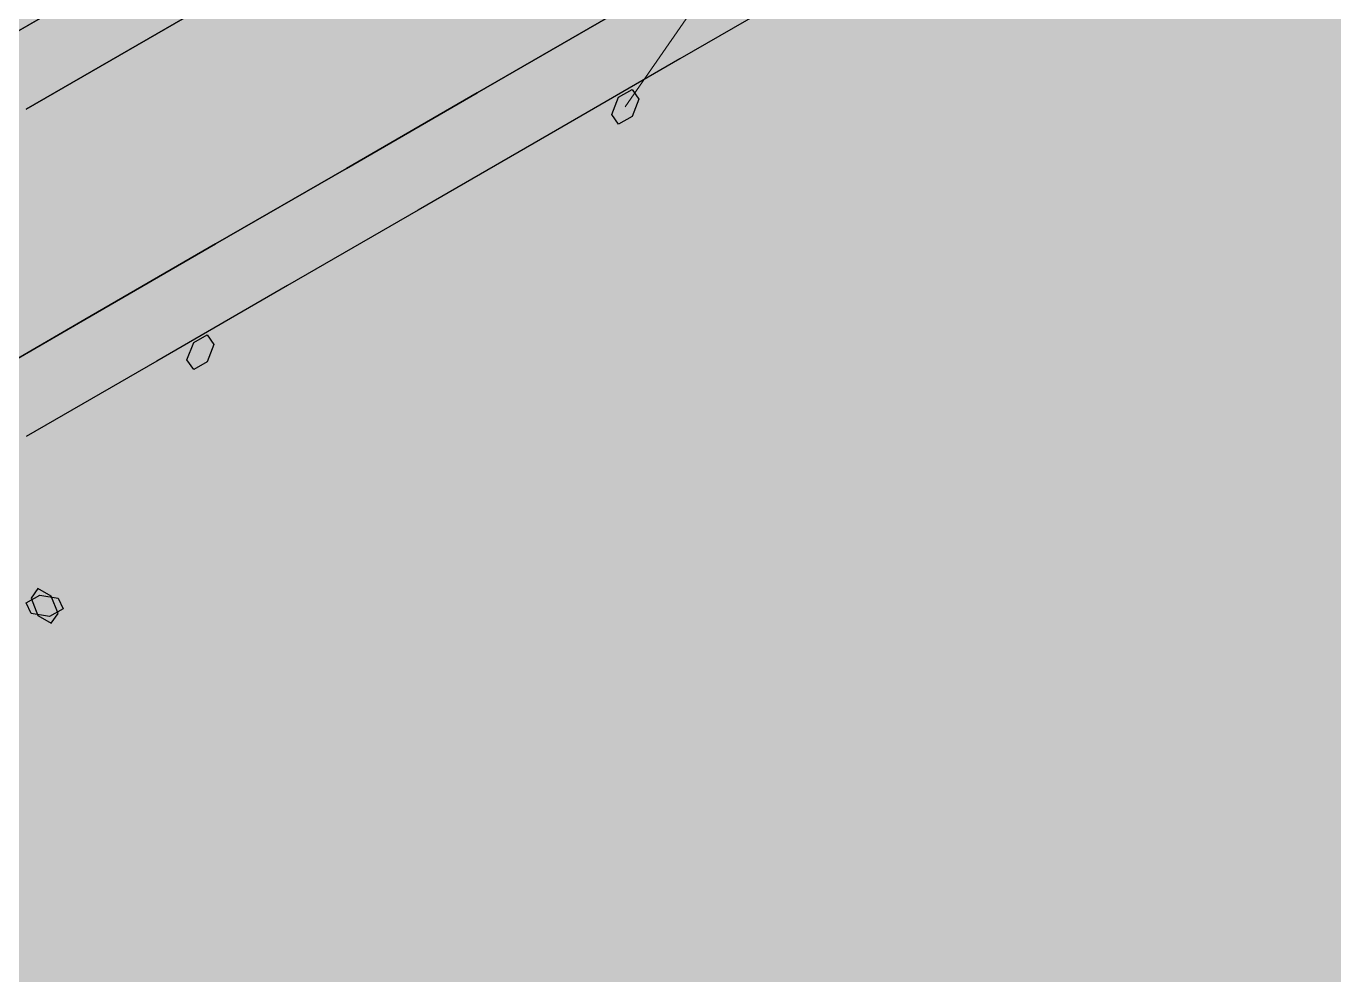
# Model space of a CAD drawing. Header units: metres. Extents: x 0 to 28.4, y 0 to 5.9.
# Drawn here: x 11.0151 to 11.4149, y 1.892 to 2.1819 of the extents above; entities that cross this region are included whole.
import ezdxf

# ---------------------------------------------------------------- set-up
doc = ezdxf.new("R2010")
doc.units = ezdxf.units.M
doc.header["$LTSCALE"] = 0.25
doc.layers.add('ISO-ARISTAS', color=8, linetype='CONTINUOUS')
doc.layers.add('ISO-CONCRETO-SUP', color=254, linetype='CONTINUOUS', true_color=0xe8e8e8)
doc.layers.add('LLAMADAS', color=30, linetype='CONTINUOUS', lineweight=18)

msp = doc.modelspace()

# ---------------------------------------------------------------- linework, layer by layer
at = {"layer": 'ISO-ARISTAS', "color": 250}
for p, q in [((11.05508, 2.17961), (11.09505, 2.20268)), ((11.09505, 2.20268), (11.05508, 2.17961)), ((11.25494, 2.19499), (11.21497, 2.17192)), ((11.25494, 2.19499), (11.21497, 2.17192)), ((11.03309, 2.19231), (10.99312, 2.16923)), ((10.99312, 2.16923), (11.03309, 2.19231)), ((10.99312, 2.16923), (11.03309, 2.19231)), ((10.99312, 2.16923), (11.03309, 2.19231)), ((11.19297, 2.18462), (11.153, 2.16154)), ((11.19297, 2.18462), (11.153, 2.16154)), ((11.153, 2.16154), (11.19297, 2.18462)), ((11.19297, 2.18462), (11.153, 2.16154)), ((11.01511, 2.15653), (11.05508, 2.17961)), ((11.05508, 2.17961), (11.01511, 2.15653)), ((11.21497, 2.17192), (11.17499, 2.14884)), ((11.21497, 2.17192), (11.17499, 2.14884)), ((11.153, 2.16154), (11.11303, 2.13846)), ((11.153, 2.16154), (11.11303, 2.13846)), ((11.11303, 2.13846), (11.153, 2.16154)), ((11.153, 2.16154), (11.11303, 2.13846)), ((11.1942, 2.15493), (11.19625, 2.16023)), ((11.19625, 2.16023), (11.20037, 2.1626)), ((11.20037, 2.1626), (11.20242, 2.15968)), ((11.20242, 2.15968), (11.20037, 2.15437)), ((11.19625, 2.152), (11.1942, 2.15493)), ((11.20037, 2.15437), (11.19625, 2.152)), ((11.17499, 2.14884), (11.13502, 2.12576)), ((11.17499, 2.14884), (11.13502, 2.12576)), ((11.11303, 2.13846), (11.07306, 2.11538)), ((11.11303, 2.13846), (11.07306, 2.11538)), ((11.07306, 2.11538), (11.11303, 2.13846)), ((11.11303, 2.13846), (11.07306, 2.11538)), ((11.13502, 2.12576), (11.09505, 2.10268)), ((11.13502, 2.12576), (11.09505, 2.10268)), ((11.07306, 2.11538), (11.03309, 2.09231)), ((11.07306, 2.11538), (11.03309, 2.09231)), ((11.03309, 2.09231), (11.07306, 2.11538)), ((11.07306, 2.11538), (11.03309, 2.09231)), ((11.09505, 2.10268), (11.05508, 2.07961)), ((11.09505, 2.10268), (11.05508, 2.07961)), ((11.03309, 2.09231), (10.99312, 2.06923)), ((11.03309, 2.09231), (10.99312, 2.06923)), ((10.99312, 2.06923), (11.03309, 2.09231)), ((11.03309, 2.09231), (10.99312, 2.06923)), ((11.06635, 2.08523), (11.07046, 2.0876)), ((11.07046, 2.0876), (11.07252, 2.08468)), ((11.06429, 2.07993), (11.06635, 2.08523)), ((11.07252, 2.08468), (11.07046, 2.07937)), ((11.05508, 2.07961), (11.01511, 2.05653)), ((11.05508, 2.07961), (11.01511, 2.05653)), ((11.06635, 2.077), (11.06429, 2.07993)), ((11.07046, 2.07937), (11.06635, 2.077)), ((11.01516, 2.00567), (11.01927, 2.00804)), ((11.01872, 2.0101), (11.01666, 2.00718)), ((11.01666, 2.00718), (11.01872, 2.00187)), ((11.02283, 2.00773), (11.01872, 2.0101)), ((11.01927, 2.00804), (11.02489, 2.00718)), ((11.02489, 2.00243), (11.02283, 2.00773)), ((11.02489, 2.00718), (11.0264, 2.00393)), ((11.01666, 2.00243), (11.01516, 2.00567)), ((11.0264, 2.00393), (11.02228, 2.00156)), ((11.02228, 2.00156), (11.01666, 2.00243)), ((11.01872, 2.00187), (11.02283, 1.9995)), ((11.02283, 1.9995), (11.02489, 2.00243))]:
    msp.add_line(p, q, dxfattribs=at)
at = {"layer": 'ISO-CONCRETO-SUP', "true_color": 0x912020}
for points in [[(11.01516, 2.174), (11.01927, 2.17638), (11.01516, 2.34234), (11.01927, 2.34471)], [(11.0264, 2.17226), (11.02228, 2.16989), (11.0264, 2.3406), (11.02228, 2.33822)], [(11.23166, 2.049), (11.23578, 2.05138), (11.23166, 2.21734), (11.23578, 2.21971)], [(11.2429, 2.04726), (11.23879, 2.04489), (11.2429, 2.2156), (11.23879, 2.21322)], [(11.01516, 2.00567), (11.01927, 2.00804), (11.01516, 2.174), (11.01927, 2.17638)], [(11.0264, 2.00393), (11.02228, 2.00156), (11.0264, 2.17226), (11.02228, 2.16989)], [(11.23166, 1.88067), (11.23578, 1.88304), (11.23166, 2.049), (11.23578, 2.05138)], [(11.2429, 1.87893), (11.23879, 1.87656), (11.2429, 2.04726), (11.23879, 2.04489)]]:
    msp.add_solid(points, dxfattribs=at)
at = {"layer": 'ISO-CONCRETO-SUP', "true_color": 0xaa2626}
for points in [[(11.01927, 2.17638), (11.02489, 2.17551), (11.01927, 2.34471), (11.02489, 2.34384)], [(11.02228, 2.16989), (11.01666, 2.17076), (11.02228, 2.33822), (11.01666, 2.33909)], [(11.23578, 2.05138), (11.2414, 2.05051), (11.23578, 2.21971), (11.2414, 2.21884)], [(11.23879, 2.04489), (11.23317, 2.04576), (11.23879, 2.21322), (11.23317, 2.21409)], [(11.01927, 2.00804), (11.02489, 2.00718), (11.01927, 2.17638), (11.02489, 2.17551)], [(11.02228, 2.00156), (11.01666, 2.00243), (11.02228, 2.16989), (11.01666, 2.17076)], [(11.23578, 1.88304), (11.2414, 1.88218), (11.23578, 2.05138), (11.2414, 2.05051)], [(11.23879, 1.87656), (11.23317, 1.87743), (11.23879, 2.04489), (11.23317, 2.04576)]]:
    msp.add_solid(points, dxfattribs=at)
at = {"layer": 'ISO-CONCRETO-SUP', "true_color": 0x8d1f1f}
for points in [[(11.02489, 2.17551), (11.0264, 2.17226), (11.02489, 2.34384), (11.0264, 2.3406)], [(11.01666, 2.17076), (11.01516, 2.174), (11.01666, 2.33909), (11.01516, 2.34234)], [(11.2414, 2.05051), (11.2429, 2.04726), (11.2414, 2.21884), (11.2429, 2.2156)], [(11.23317, 2.04576), (11.23166, 2.049), (11.23317, 2.21409), (11.23166, 2.21734)], [(11.02489, 2.00718), (11.0264, 2.00393), (11.02489, 2.17551), (11.0264, 2.17226)], [(11.01666, 2.00243), (11.01516, 2.00567), (11.01666, 2.17076), (11.01516, 2.174)], [(11.23317, 1.87743), (11.23166, 1.88067), (11.23317, 2.04576), (11.23166, 2.049)], [(11.2414, 1.88218), (11.2429, 1.87893), (11.2414, 2.05051), (11.2429, 2.04726)]]:
    msp.add_solid(points, dxfattribs=at)
at = {"layer": 'ISO-CONCRETO-SUP', "true_color": 0x731a1a}
for points in [[(11.45834, 2.26218), (11.46039, 2.2651), (11.31111, 2.17718), (11.31317, 2.1801)], [(11.46656, 2.25743), (11.46451, 2.2545), (11.31934, 2.17243), (11.31728, 2.1695)], [(11.31111, 2.17718), (11.31317, 2.1801), (11.16389, 2.09218), (11.16594, 2.0951)], [(11.31934, 2.17243), (11.31728, 2.1695), (11.17211, 2.08743), (11.17006, 2.0845)], [(11.16389, 2.09218), (11.16594, 2.0951), (11.01666, 2.00718), (11.01872, 2.0101)], [(11.17211, 2.08743), (11.17006, 2.0845), (11.02489, 2.00243), (11.02283, 1.9995)], [(11.52762, 2.05218), (11.52967, 2.0551), (11.38039, 1.96718), (11.38245, 1.9701)], [(11.53584, 2.04743), (11.53379, 2.0445), (11.38862, 1.96243), (11.38656, 1.9595)], [(11.38039, 1.96718), (11.38245, 1.9701), (11.23317, 1.88218), (11.23523, 1.8851)], [(11.38862, 1.96243), (11.38656, 1.9595), (11.2414, 1.87743), (11.23934, 1.8745)]]:
    msp.add_solid(points, dxfattribs=at)
at = {"layer": 'ISO-CONCRETO-SUP', "true_color": 0xb32828}
for points in [[(11.46039, 2.2651), (11.46451, 2.26273), (11.31317, 2.1801), (11.31728, 2.17773)], [(11.46451, 2.2545), (11.46039, 2.25687), (11.31728, 2.1695), (11.31317, 2.17187)], [(11.31317, 2.1801), (11.31728, 2.17773), (11.16594, 2.0951), (11.17006, 2.09273)], [(11.31728, 2.1695), (11.31317, 2.17187), (11.17006, 2.0845), (11.16594, 2.08687)], [(11.16594, 2.0951), (11.17006, 2.09273), (11.01872, 2.0101), (11.02283, 2.00773)], [(11.17006, 2.0845), (11.16594, 2.08687), (11.02283, 1.9995), (11.01872, 2.00187)], [(11.52967, 2.0551), (11.53379, 2.05273), (11.38245, 1.9701), (11.38656, 1.96773)], [(11.53379, 2.0445), (11.52967, 2.04687), (11.38656, 1.9595), (11.38245, 1.96187)], [(11.38245, 1.9701), (11.38656, 1.96773), (11.23523, 1.8851), (11.23934, 1.88273)], [(11.38656, 1.9595), (11.38245, 1.96187), (11.23934, 1.8745), (11.23523, 1.87687)]]:
    msp.add_solid(points, dxfattribs=at)
at = {"layer": 'ISO-CONCRETO-SUP', "true_color": 0xad2626}
for points in [[(11.46039, 2.25687), (11.45834, 2.26218), (11.31317, 2.17187), (11.31111, 2.17718)], [(11.46451, 2.26273), (11.46656, 2.25743), (11.31728, 2.17773), (11.31934, 2.17243)], [(11.31317, 2.17187), (11.31111, 2.17718), (11.16594, 2.08687), (11.16389, 2.09218)], [(11.31728, 2.17773), (11.31934, 2.17243), (11.17006, 2.09273), (11.17211, 2.08743)], [(11.16594, 2.08687), (11.16389, 2.09218), (11.01872, 2.00187), (11.01666, 2.00718)], [(11.17006, 2.09273), (11.17211, 2.08743), (11.02283, 2.00773), (11.02489, 2.00243)], [(11.52967, 2.04687), (11.52762, 2.05218), (11.38245, 1.96187), (11.38039, 1.96718)], [(11.53379, 2.05273), (11.53584, 2.04743), (11.38656, 1.96773), (11.38862, 1.96243)], [(11.38245, 1.96187), (11.38039, 1.96718), (11.23523, 1.87687), (11.23317, 1.88218)], [(11.38656, 1.96773), (11.38862, 1.96243), (11.23934, 1.88273), (11.2414, 1.87743)]]:
    msp.add_solid(points, dxfattribs=at)
at = {"layer": 'ISO-CONCRETO-SUP', "true_color": 0xb2b2ac}
for points in [[(11.17499, 2.19884), (11.13502, 2.17576), (11.17499, 2.24884), (11.13502, 2.22576)], [(11.25494, 2.19499), (11.21497, 2.17192), (11.25494, 2.24499), (11.21497, 2.22192)], [(11.11303, 2.18846), (11.07306, 2.16538), (11.11303, 2.23846), (11.07306, 2.21538)], [(11.19297, 2.18462), (11.153, 2.16154), (11.19297, 2.23462), (11.153, 2.21154)], [(11.13502, 2.17576), (11.09505, 2.15268), (11.13502, 2.22576), (11.09505, 2.20268)], [(11.21497, 2.17192), (11.17499, 2.14884), (11.21497, 2.22192), (11.17499, 2.19884)], [(11.07306, 2.16538), (11.03309, 2.14231), (11.07306, 2.21538), (11.03309, 2.19231)], [(11.153, 2.16154), (11.11303, 2.13846), (11.153, 2.21154), (11.11303, 2.18846)], [(11.09505, 2.15268), (11.05508, 2.12961), (11.09505, 2.20268), (11.05508, 2.17961)], [(11.17499, 2.14884), (11.13502, 2.12576), (11.17499, 2.19884), (11.13502, 2.17576)], [(11.03309, 2.14231), (10.99312, 2.11923), (11.03309, 2.19231), (10.99312, 2.16923)], [(11.11303, 2.13846), (11.07306, 2.11538), (11.11303, 2.18846), (11.07306, 2.16538)], [(11.05508, 2.12961), (11.01511, 2.10653), (11.05508, 2.17961), (11.01511, 2.15653)], [(11.13502, 2.12576), (11.09505, 2.10268), (11.13502, 2.17576), (11.09505, 2.15268)], [(11.07306, 2.11538), (11.03309, 2.09231), (11.07306, 2.16538), (11.03309, 2.14231)], [(11.09505, 2.10268), (11.05508, 2.07961), (11.09505, 2.15268), (11.05508, 2.12961)], [(11.03309, 2.09231), (10.99312, 2.06923), (11.03309, 2.14231), (10.99312, 2.11923)], [(11.05508, 2.07961), (11.01511, 2.05653), (11.05508, 2.12961), (11.01511, 2.10653)]]:
    msp.add_solid(points, dxfattribs=at)
at = {"layer": 'ISO-CONCRETO-SUP', "true_color": 0x949491}
for points in [[(11.11303, 2.18846), (11.07306, 2.16538), (11.11303, 2.23846), (11.07306, 2.21538)], [(11.19297, 2.18462), (11.153, 2.16154), (11.19297, 2.23462), (11.153, 2.21154)], [(11.07306, 2.16538), (11.03309, 2.14231), (11.07306, 2.21538), (11.03309, 2.19231)], [(11.153, 2.16154), (11.11303, 2.13846), (11.153, 2.21154), (11.11303, 2.18846)], [(11.03309, 2.14231), (10.99312, 2.11923), (11.03309, 2.19231), (10.99312, 2.16923)], [(11.11303, 2.13846), (11.07306, 2.11538), (11.11303, 2.18846), (11.07306, 2.16538)], [(11.07306, 2.11538), (11.03309, 2.09231), (11.07306, 2.16538), (11.03309, 2.14231)], [(11.03309, 2.09231), (10.99312, 2.06923), (11.03309, 2.14231), (10.99312, 2.11923)]]:
    msp.add_solid(points, dxfattribs=at)
at = {"layer": 'ISO-CONCRETO-SUP', "true_color": 0x2541bb}
for points in [[(11.3241, 2.22993), (11.32616, 2.23523), (11.47016, 2.1456), (11.47221, 2.1509)], [(11.33233, 2.23468), (11.33027, 2.22937), (11.47838, 2.15035), (11.47633, 2.14505)], [(11.41153, 2.22945), (11.41358, 2.23475), (11.55758, 2.14513), (11.55964, 2.15043)], [(11.11942, 2.1981), (11.12147, 2.2034), (11.26547, 2.11378), (11.26753, 2.11908)], [(11.12764, 2.20285), (11.12559, 2.19755), (11.2737, 2.11852), (11.27164, 2.11322)], [(11.1942, 2.15493), (11.19625, 2.16023), (11.34025, 2.0706), (11.34231, 2.0759)], [(11.20242, 2.15968), (11.20037, 2.15437), (11.34848, 2.07535), (11.34642, 2.07005)], [(11.26547, 2.11378), (11.26753, 2.11908), (11.41153, 2.02945), (11.41358, 2.03475)], [(11.2737, 2.11852), (11.27164, 2.11322), (11.41975, 2.0342), (11.4177, 2.0289)], [(11.06429, 2.07993), (11.06635, 2.08523), (11.21035, 1.9956), (11.21241, 2.0009)], [(11.07252, 2.08468), (11.07046, 2.07937), (11.21858, 2.00035), (11.21652, 1.99505)], [(11.34025, 2.0706), (11.34231, 2.0759), (11.48631, 1.98628), (11.48836, 1.99158)], [(11.34848, 2.07535), (11.34642, 2.07005), (11.49454, 1.99103), (11.49248, 1.98572)], [(11.41153, 2.02945), (11.41358, 2.03475), (11.55758, 1.94513), (11.55964, 1.95043)], [(11.21035, 1.9956), (11.21241, 2.0009), (11.3564, 1.91128), (11.35846, 1.91658)], [(11.21858, 2.00035), (11.21652, 1.99505), (11.36463, 1.91603), (11.36257, 1.91072)], [(11.3564, 1.91128), (11.35846, 1.91658), (11.50246, 1.82695), (11.50452, 1.83225)], [(11.36463, 1.91603), (11.36257, 1.91072), (11.51069, 1.8317), (11.50863, 1.8264)]]:
    msp.add_solid(points, dxfattribs=at)
at = {"layer": 'ISO-CONCRETO-SUP', "true_color": 0x233eb3}
for points in [[(11.32616, 2.23523), (11.33027, 2.2376), (11.47221, 2.1509), (11.47633, 2.15328)], [(11.41358, 2.23475), (11.4177, 2.23713), (11.55964, 2.15043), (11.56375, 2.1528)], [(11.33027, 2.22937), (11.32616, 2.227), (11.47633, 2.14505), (11.47221, 2.14267)], [(11.4177, 2.2289), (11.41358, 2.22652), (11.56375, 2.14457), (11.55964, 2.1422)], [(11.12147, 2.2034), (11.12559, 2.20578), (11.26753, 2.11908), (11.27164, 2.12145)], [(11.12559, 2.19755), (11.12147, 2.19517), (11.27164, 2.11322), (11.26753, 2.11085)], [(11.19625, 2.16023), (11.20037, 2.1626), (11.34231, 2.0759), (11.34642, 2.07828)], [(11.20037, 2.15437), (11.19625, 2.152), (11.34642, 2.07005), (11.34231, 2.06767)], [(11.26753, 2.11908), (11.27164, 2.12145), (11.41358, 2.03475), (11.4177, 2.03713)], [(11.27164, 2.11322), (11.26753, 2.11085), (11.4177, 2.0289), (11.41358, 2.02652)], [(11.06635, 2.08523), (11.07046, 2.0876), (11.21241, 2.0009), (11.21652, 2.00328)], [(11.07046, 2.07937), (11.06635, 2.077), (11.21652, 1.99505), (11.21241, 1.99267)], [(11.34231, 2.0759), (11.34642, 2.07828), (11.48836, 1.99158), (11.49248, 1.99395)], [(11.34642, 2.07005), (11.34231, 2.06767), (11.49248, 1.98572), (11.48836, 1.98335)], [(11.41358, 2.03475), (11.4177, 2.03713), (11.55964, 1.95043), (11.56375, 1.9528)], [(11.4177, 2.0289), (11.41358, 2.02652), (11.56375, 1.94457), (11.55964, 1.9422)], [(11.21241, 2.0009), (11.21652, 2.00328), (11.35846, 1.91658), (11.36257, 1.91895)], [(11.21652, 1.99505), (11.21241, 1.99267), (11.36257, 1.91072), (11.35846, 1.90835)], [(11.35846, 1.91658), (11.36257, 1.91895), (11.50452, 1.83225), (11.50863, 1.83463)], [(11.36257, 1.91072), (11.35846, 1.90835), (11.50863, 1.8264), (11.50452, 1.82402)]]:
    msp.add_solid(points, dxfattribs=at)
at = {"layer": 'ISO-CONCRETO-SUP', "true_color": 0x182b7c}
for points in [[(11.33027, 2.2376), (11.33233, 2.23468), (11.47633, 2.15328), (11.47838, 2.15035)], [(11.32616, 2.227), (11.3241, 2.22993), (11.47221, 2.14267), (11.47016, 2.1456)], [(11.41358, 2.22652), (11.41153, 2.22945), (11.55964, 2.1422), (11.55758, 2.14513)], [(11.12559, 2.20578), (11.12764, 2.20285), (11.27164, 2.12145), (11.2737, 2.11852)], [(11.12147, 2.19517), (11.11942, 2.1981), (11.26753, 2.11085), (11.26547, 2.11378)], [(11.20037, 2.1626), (11.20242, 2.15968), (11.34642, 2.07828), (11.34848, 2.07535)], [(11.19625, 2.152), (11.1942, 2.15493), (11.34231, 2.06767), (11.34025, 2.0706)], [(11.27164, 2.12145), (11.2737, 2.11852), (11.4177, 2.03713), (11.41975, 2.0342)], [(11.26753, 2.11085), (11.26547, 2.11378), (11.41358, 2.02652), (11.41153, 2.02945)], [(11.07046, 2.0876), (11.07252, 2.08468), (11.21652, 2.00328), (11.21858, 2.00035)], [(11.06635, 2.077), (11.06429, 2.07993), (11.21241, 1.99267), (11.21035, 1.9956)], [(11.34642, 2.07828), (11.34848, 2.07535), (11.49248, 1.99395), (11.49454, 1.99103)], [(11.34231, 2.06767), (11.34025, 2.0706), (11.48836, 1.98335), (11.48631, 1.98628)], [(11.41358, 2.02652), (11.41153, 2.02945), (11.55964, 1.9422), (11.55758, 1.94513)], [(11.21652, 2.00328), (11.21858, 2.00035), (11.36257, 1.91895), (11.36463, 1.91603)], [(11.21241, 1.99267), (11.21035, 1.9956), (11.35846, 1.90835), (11.3564, 1.91128)], [(11.36257, 1.91895), (11.36463, 1.91603), (11.50863, 1.83463), (11.51069, 1.8317)], [(11.35846, 1.90835), (11.3564, 1.91128), (11.50452, 1.82402), (11.50246, 1.82695)]]:
    msp.add_solid(points, dxfattribs=at)
at = {"layer": 'ISO-CONCRETO-SUP', "true_color": 0x989388}
for points in [[(11.18497, 2.23), (11.22828, 2.205), (11.14456, 2.20667), (11.18786, 2.18167)], [(11.26869, 2.22833), (11.31199, 2.20333), (11.22828, 2.205), (11.27158, 2.18)], [(11.35818, 2.23), (11.40148, 2.205), (11.31776, 2.20667), (11.36107, 2.18167)], [(11.4419, 2.22833), (11.4852, 2.20333), (11.40148, 2.205), (11.44478, 2.18)], [(11.35241, 2.22667), (11.39571, 2.20167), (11.31199, 2.20333), (11.35529, 2.17833)], [(11.43612, 2.225), (11.47942, 2.2), (11.39571, 2.20167), (11.43901, 2.17667)], [(10.9829, 2.21333), (11.0262, 2.18833), (10.94249, 2.19), (10.98579, 2.165)], [(11.06662, 2.21167), (11.10992, 2.18667), (11.0262, 2.18833), (11.0695, 2.16333)], [(10.97713, 2.21), (11.02043, 2.185), (10.93671, 2.18667), (10.98001, 2.16167)], [(11.06084, 2.20833), (11.10415, 2.18333), (11.02043, 2.185), (11.06373, 2.16)], [(11.15033, 2.21), (11.19363, 2.185), (11.10992, 2.18667), (11.15322, 2.16167)], [(11.23405, 2.20833), (11.27735, 2.18333), (11.19363, 2.185), (11.23694, 2.16)], [(11.14456, 2.20667), (11.18786, 2.18167), (11.10415, 2.18333), (11.14745, 2.15833)], [(11.22828, 2.205), (11.27158, 2.18), (11.18786, 2.18167), (11.23116, 2.15667)], [(11.31199, 2.20333), (11.35529, 2.17833), (11.27158, 2.18), (11.31488, 2.155)], [(11.31776, 2.20667), (11.36107, 2.18167), (11.27735, 2.18333), (11.32065, 2.15833)], [(11.40148, 2.205), (11.44478, 2.18), (11.36107, 2.18167), (11.40437, 2.15667)], [(11.39571, 2.20167), (11.43901, 2.17667), (11.35529, 2.17833), (11.39859, 2.15333)], [(11.0262, 2.18833), (11.0695, 2.16333), (10.98579, 2.165), (11.02909, 2.14)], [(11.02043, 2.185), (11.06373, 2.16), (10.98001, 2.16167), (11.02332, 2.13667)], [(11.10415, 2.18333), (11.14745, 2.15833), (11.06373, 2.16), (11.10703, 2.135)], [(11.10992, 2.18667), (11.15322, 2.16167), (11.0695, 2.16333), (11.11281, 2.13833)], [(11.19363, 2.185), (11.23694, 2.16), (11.15322, 2.16167), (11.19652, 2.13667)], [(11.27735, 2.18333), (11.32065, 2.15833), (11.23694, 2.16), (11.28024, 2.135)], [(11.18786, 2.18167), (11.23116, 2.15667), (11.14745, 2.15833), (11.19075, 2.13333)], [(11.27158, 2.18), (11.31488, 2.155), (11.23116, 2.15667), (11.27446, 2.13167)], [(11.36107, 2.18167), (11.40437, 2.15667), (11.32065, 2.15833), (11.36395, 2.13333)], [(11.44478, 2.18), (11.48808, 2.155), (11.40437, 2.15667), (11.44767, 2.13167)], [(11.35529, 2.17833), (11.39859, 2.15333), (11.31488, 2.155), (11.35818, 2.13)], [(11.43901, 2.17667), (11.48231, 2.15167), (11.39859, 2.15333), (11.4419, 2.12833)], [(10.98579, 2.165), (11.02909, 2.14), (10.94537, 2.14167), (10.98868, 2.11667)], [(11.0695, 2.16333), (11.11281, 2.13833), (11.02909, 2.14), (11.07239, 2.115)], [(10.98001, 2.16167), (11.02332, 2.13667), (10.9396, 2.13833), (10.9829, 2.11333)], [(11.06373, 2.16), (11.10703, 2.135), (11.02332, 2.13667), (11.06662, 2.11167)], [(11.15322, 2.16167), (11.19652, 2.13667), (11.11281, 2.13833), (11.15611, 2.11333)], [(11.23694, 2.16), (11.28024, 2.135), (11.19652, 2.13667), (11.23982, 2.11167)], [(11.14745, 2.15833), (11.19075, 2.13333), (11.10703, 2.135), (11.15033, 2.11)], [(11.23116, 2.15667), (11.27446, 2.13167), (11.19075, 2.13333), (11.23405, 2.10833)], [(11.31488, 2.155), (11.35818, 2.13), (11.27446, 2.13167), (11.31776, 2.10667)], [(11.32065, 2.15833), (11.36395, 2.13333), (11.28024, 2.135), (11.32354, 2.11)], [(11.40437, 2.15667), (11.44767, 2.13167), (11.36395, 2.13333), (11.40725, 2.10833)], [(11.39859, 2.15333), (11.4419, 2.12833), (11.35818, 2.13), (11.40148, 2.105)], [(11.02909, 2.14), (11.07239, 2.115), (10.98868, 2.11667), (11.03198, 2.09167)], [(11.02332, 2.13667), (11.06662, 2.11167), (10.9829, 2.11333), (11.0262, 2.08833)], [(11.10703, 2.135), (11.15033, 2.11), (11.06662, 2.11167), (11.10992, 2.08667)], [(11.11281, 2.13833), (11.15611, 2.11333), (11.07239, 2.115), (11.11569, 2.09)], [(11.19652, 2.13667), (11.23982, 2.11167), (11.15611, 2.11333), (11.19941, 2.08833)], [(11.28024, 2.135), (11.32354, 2.11), (11.23982, 2.11167), (11.28312, 2.08667)], [(11.19075, 2.13333), (11.23405, 2.10833), (11.15033, 2.11), (11.19363, 2.085)], [(11.27446, 2.13167), (11.31776, 2.10667), (11.23405, 2.10833), (11.27735, 2.08333)], [(11.36395, 2.13333), (11.40725, 2.10833), (11.32354, 2.11), (11.36684, 2.085)], [(11.44767, 2.13167), (11.49097, 2.10667), (11.40725, 2.10833), (11.45056, 2.08333)], [(11.35818, 2.13), (11.40148, 2.105), (11.31776, 2.10667), (11.36107, 2.08167)], [(11.4419, 2.12833), (11.4852, 2.10333), (11.40148, 2.105), (11.44478, 2.08)], [(10.98868, 2.11667), (11.03198, 2.09167), (10.94826, 2.09333), (10.99156, 2.06833)], [(11.07239, 2.115), (11.11569, 2.09), (11.03198, 2.09167), (11.07528, 2.06667)], [(10.9829, 2.11333), (11.0262, 2.08833), (10.94249, 2.09), (10.98579, 2.065)], [(11.06662, 2.11167), (11.10992, 2.08667), (11.0262, 2.08833), (11.0695, 2.06333)], [(11.15611, 2.11333), (11.19941, 2.08833), (11.11569, 2.09), (11.15899, 2.065)], [(11.23982, 2.11167), (11.28312, 2.08667), (11.19941, 2.08833), (11.24271, 2.06333)], [(11.15033, 2.11), (11.19363, 2.085), (11.10992, 2.08667), (11.15322, 2.06167)], [(11.23405, 2.10833), (11.27735, 2.08333), (11.19363, 2.085), (11.23694, 2.06)], [(11.32354, 2.11), (11.36684, 2.085), (11.28312, 2.08667), (11.32643, 2.06167)], [(11.40725, 2.10833), (11.45056, 2.08333), (11.36684, 2.085), (11.41014, 2.06)], [(11.31776, 2.10667), (11.36107, 2.08167), (11.27735, 2.08333), (11.32065, 2.05833)], [(11.40148, 2.105), (11.44478, 2.08), (11.36107, 2.08167), (11.40437, 2.05667)], [(11.03198, 2.09167), (11.07528, 2.06667), (10.99156, 2.06833), (11.03486, 2.04333)], [(11.0262, 2.08833), (11.0695, 2.06333), (10.98579, 2.065), (11.02909, 2.04)], [(11.11569, 2.09), (11.15899, 2.065), (11.07528, 2.06667), (11.11858, 2.04167)], [(11.19941, 2.08833), (11.24271, 2.06333), (11.15899, 2.065), (11.20229, 2.04)], [(11.10992, 2.08667), (11.15322, 2.06167), (11.0695, 2.06333), (11.11281, 2.03833)], [(11.19363, 2.085), (11.23694, 2.06), (11.15322, 2.06167), (11.19652, 2.03667)], [(11.27735, 2.08333), (11.32065, 2.05833), (11.23694, 2.06), (11.28024, 2.035)], [(11.28312, 2.08667), (11.32643, 2.06167), (11.24271, 2.06333), (11.28601, 2.03833)], [(11.36684, 2.085), (11.41014, 2.06), (11.32643, 2.06167), (11.36973, 2.03667)], [(11.45056, 2.08333), (11.49386, 2.05833), (11.41014, 2.06), (11.45344, 2.035)], [(11.36107, 2.08167), (11.40437, 2.05667), (11.32065, 2.05833), (11.36395, 2.03333)], [(11.44478, 2.08), (11.48808, 2.055), (11.40437, 2.05667), (11.44767, 2.03167)], [(10.99156, 2.06833), (11.03486, 2.04333), (10.95115, 2.045), (10.99445, 2.02)], [(10.98579, 2.065), (11.02909, 2.04), (10.94537, 2.04167), (10.98868, 2.01667)], [(11.0695, 2.06333), (11.11281, 2.03833), (11.02909, 2.04), (11.07239, 2.015)], [(11.07528, 2.06667), (11.11858, 2.04167), (11.03486, 2.04333), (11.07816, 2.01833)], [(11.15899, 2.065), (11.20229, 2.04), (11.11858, 2.04167), (11.16188, 2.01667)], [(11.24271, 2.06333), (11.28601, 2.03833), (11.20229, 2.04), (11.2456, 2.015)], [(11.15322, 2.06167), (11.19652, 2.03667), (11.11281, 2.03833), (11.15611, 2.01333)], [(11.23694, 2.06), (11.28024, 2.035), (11.19652, 2.03667), (11.23982, 2.01167)], [(11.32643, 2.06167), (11.36973, 2.03667), (11.28601, 2.03833), (11.32931, 2.01333)], [(11.41014, 2.06), (11.45344, 2.035), (11.36973, 2.03667), (11.41303, 2.01167)], [(11.32065, 2.05833), (11.36395, 2.03333), (11.28024, 2.035), (11.32354, 2.01)], [(11.40437, 2.05667), (11.44767, 2.03167), (11.36395, 2.03333), (11.40725, 2.00833)], [(11.03486, 2.04333), (11.07816, 2.01833), (10.99445, 2.02), (11.03775, 1.995)], [(11.02909, 2.04), (11.07239, 2.015), (10.98868, 2.01667), (11.03198, 1.99167)], [(11.11858, 2.04167), (11.16188, 2.01667), (11.07816, 2.01833), (11.12147, 1.99333)], [(11.20229, 2.04), (11.2456, 2.015), (11.16188, 2.01667), (11.20518, 1.99167)], [(11.11281, 2.03833), (11.15611, 2.01333), (11.07239, 2.015), (11.11569, 1.99)], [(11.19652, 2.03667), (11.23982, 2.01167), (11.15611, 2.01333), (11.19941, 1.98833)], [(11.28024, 2.035), (11.32354, 2.01), (11.23982, 2.01167), (11.28312, 1.98667)], [(11.28601, 2.03833), (11.32931, 2.01333), (11.2456, 2.015), (11.2889, 1.99)], [(11.36973, 2.03667), (11.41303, 2.01167), (11.32931, 2.01333), (11.37261, 1.98833)], [(11.45344, 2.035), (11.49674, 2.01), (11.41303, 2.01167), (11.45633, 1.98667)], [(11.36395, 2.03333), (11.40725, 2.00833), (11.32354, 2.01), (11.36684, 1.985)], [(11.44767, 2.03167), (11.49097, 2.00667), (11.40725, 2.00833), (11.45056, 1.98333)], [(10.99445, 2.02), (11.03775, 1.995), (10.95403, 1.99667), (10.99734, 1.97167)], [(10.98868, 2.01667), (11.03198, 1.99167), (10.94826, 1.99333), (10.99156, 1.96833)], [(11.07239, 2.015), (11.11569, 1.99), (11.03198, 1.99167), (11.07528, 1.96667)], [(11.07816, 2.01833), (11.12147, 1.99333), (11.03775, 1.995), (11.08105, 1.97)], [(11.16188, 2.01667), (11.20518, 1.99167), (11.12147, 1.99333), (11.16477, 1.96833)], [(11.2456, 2.015), (11.2889, 1.99), (11.20518, 1.99167), (11.24848, 1.96667)], [(11.15611, 2.01333), (11.19941, 1.98833), (11.11569, 1.99), (11.15899, 1.965)], [(11.23982, 2.01167), (11.28312, 1.98667), (11.19941, 1.98833), (11.24271, 1.96333)], [(11.32931, 2.01333), (11.37261, 1.98833), (11.2889, 1.99), (11.3322, 1.965)], [(11.41303, 2.01167), (11.45633, 1.98667), (11.37261, 1.98833), (11.41591, 1.96333)], [(11.32354, 2.01), (11.36684, 1.985), (11.28312, 1.98667), (11.32643, 1.96167)], [(11.40725, 2.00833), (11.45056, 1.98333), (11.36684, 1.985), (11.41014, 1.96)], [(11.03775, 1.995), (11.08105, 1.97), (10.99734, 1.97167), (11.04064, 1.94667)], [(11.03198, 1.99167), (11.07528, 1.96667), (10.99156, 1.96833), (11.03486, 1.94333)], [(11.12147, 1.99333), (11.16477, 1.96833), (11.08105, 1.97), (11.12435, 1.945)], [(11.20518, 1.99167), (11.24848, 1.96667), (11.16477, 1.96833), (11.20807, 1.94333)], [(11.11569, 1.99), (11.15899, 1.965), (11.07528, 1.96667), (11.11858, 1.94167)], [(11.19941, 1.98833), (11.24271, 1.96333), (11.15899, 1.965), (11.20229, 1.94)], [(11.2889, 1.99), (11.3322, 1.965), (11.24848, 1.96667), (11.29178, 1.94167)], [(11.37261, 1.98833), (11.41591, 1.96333), (11.3322, 1.965), (11.3755, 1.94)], [(11.28312, 1.98667), (11.32643, 1.96167), (11.24271, 1.96333), (11.28601, 1.93833)], [(11.36684, 1.985), (11.41014, 1.96), (11.32643, 1.96167), (11.36973, 1.93667)], [(11.45056, 1.98333), (11.49386, 1.95833), (11.41014, 1.96), (11.45344, 1.935)], [(10.99734, 1.97167), (11.04064, 1.94667), (10.95692, 1.94833), (11.00022, 1.92333)], [(10.99156, 1.96833), (11.03486, 1.94333), (10.95115, 1.945), (10.99445, 1.92)], [(11.08105, 1.97), (11.12435, 1.945), (11.04064, 1.94667), (11.08394, 1.92167)], [(11.16477, 1.96833), (11.20807, 1.94333), (11.12435, 1.945), (11.16765, 1.92)], [(11.07528, 1.96667), (11.11858, 1.94167), (11.03486, 1.94333), (11.07816, 1.91833)], [(11.15899, 1.965), (11.20229, 1.94), (11.11858, 1.94167), (11.16188, 1.91667)], [(11.24271, 1.96333), (11.28601, 1.93833), (11.20229, 1.94), (11.2456, 1.915)], [(11.24848, 1.96667), (11.29178, 1.94167), (11.20807, 1.94333), (11.25137, 1.91833)], [(11.3322, 1.965), (11.3755, 1.94), (11.29178, 1.94167), (11.33509, 1.91667)], [(11.41591, 1.96333), (11.45922, 1.93833), (11.3755, 1.94), (11.4188, 1.915)], [(11.32643, 1.96167), (11.36973, 1.93667), (11.28601, 1.93833), (11.32931, 1.91333)], [(11.41014, 1.96), (11.45344, 1.935), (11.36973, 1.93667), (11.41303, 1.91167)], [(11.03486, 1.94333), (11.07816, 1.91833), (10.99445, 1.92), (11.03775, 1.895)], [(11.04064, 1.94667), (11.08394, 1.92167), (11.00022, 1.92333), (11.04352, 1.89833)], [(11.12435, 1.945), (11.16765, 1.92), (11.08394, 1.92167), (11.12724, 1.89667)], [(11.20807, 1.94333), (11.25137, 1.91833), (11.16765, 1.92), (11.21095, 1.895)], [(11.11858, 1.94167), (11.16188, 1.91667), (11.07816, 1.91833), (11.12147, 1.89333)], [(11.20229, 1.94), (11.2456, 1.915), (11.16188, 1.91667), (11.20518, 1.89167)], [(11.29178, 1.94167), (11.33509, 1.91667), (11.25137, 1.91833), (11.29467, 1.89333)], [(11.3755, 1.94), (11.4188, 1.915), (11.33509, 1.91667), (11.37839, 1.89167)], [(11.28601, 1.93833), (11.32931, 1.91333), (11.2456, 1.915), (11.2889, 1.89)], [(11.36973, 1.93667), (11.41303, 1.91167), (11.32931, 1.91333), (11.37261, 1.88833)], [(11.45344, 1.935), (11.49674, 1.91), (11.41303, 1.91167), (11.45633, 1.88667)], [(11.00022, 1.92333), (11.04352, 1.89833), (10.95981, 1.9), (11.00311, 1.875)], [(10.99445, 1.92), (11.03775, 1.895), (10.95403, 1.89667), (10.99734, 1.87167)], [(11.08394, 1.92167), (11.12724, 1.89667), (11.04352, 1.89833), (11.08682, 1.87333)], [(11.16765, 1.92), (11.21095, 1.895), (11.12724, 1.89667), (11.17054, 1.87167)], [(11.07816, 1.91833), (11.12147, 1.89333), (11.03775, 1.895), (11.08105, 1.87)], [(11.16188, 1.91667), (11.20518, 1.89167), (11.12147, 1.89333), (11.16477, 1.86833)], [(11.2456, 1.915), (11.2889, 1.89), (11.20518, 1.89167), (11.24848, 1.86667)], [(11.25137, 1.91833), (11.29467, 1.89333), (11.21095, 1.895), (11.25426, 1.87)], [(11.33509, 1.91667), (11.37839, 1.89167), (11.29467, 1.89333), (11.33797, 1.86833)], [(11.4188, 1.915), (11.4621, 1.89), (11.37839, 1.89167), (11.42169, 1.86667)], [(11.32931, 1.91333), (11.37261, 1.88833), (11.2889, 1.89), (11.3322, 1.865)], [(11.41303, 1.91167), (11.45633, 1.88667), (11.37261, 1.88833), (11.41591, 1.86333)], [(11.04352, 1.89833), (11.08682, 1.87333), (11.00311, 1.875), (11.04641, 1.85)], [(11.12724, 1.89667), (11.17054, 1.87167), (11.08682, 1.87333), (11.13013, 1.84833)], [(11.03775, 1.895), (11.08105, 1.87), (10.99734, 1.87167), (11.04064, 1.84667)], [(11.12147, 1.89333), (11.16477, 1.86833), (11.08105, 1.87), (11.12435, 1.845)], [(11.21095, 1.895), (11.25426, 1.87), (11.17054, 1.87167), (11.21384, 1.84667)], [(11.29467, 1.89333), (11.33797, 1.86833), (11.25426, 1.87), (11.29756, 1.845)]]:
    msp.add_solid(points, dxfattribs=at)
at = {"layer": 'ISO-CONCRETO-SUP', "true_color": 0xb8b8b3}
for points in [[(10.98979, 2.21731), (11.03309, 2.19231), (10.94982, 2.19423), (10.99312, 2.16923)], [(10.98312, 2.21346), (11.02642, 2.18846), (10.94315, 2.19038), (10.98645, 2.16538)], [(11.0664, 2.21154), (11.1097, 2.18654), (11.02642, 2.18846), (11.06973, 2.16346)], [(11.14967, 2.20962), (11.19297, 2.18462), (11.1097, 2.18654), (11.153, 2.16154)], [(11.02642, 2.18846), (11.06973, 2.16346), (10.98645, 2.16538), (11.02976, 2.14038)], [(11.1097, 2.18654), (11.153, 2.16154), (11.06973, 2.16346), (11.11303, 2.13846)], [(10.98645, 2.16538), (11.02976, 2.14038), (10.94648, 2.14231), (10.98979, 2.11731)], [(11.06973, 2.16346), (11.11303, 2.13846), (11.02976, 2.14038), (11.07306, 2.11538)], [(11.02976, 2.14038), (11.07306, 2.11538), (10.98979, 2.11731), (11.03309, 2.09231)], [(10.98979, 2.11731), (11.03309, 2.09231), (10.94982, 2.09423), (10.99312, 2.06923)]]:
    msp.add_solid(points, dxfattribs=at)
at = {"layer": 'ISO-CONCRETO-SUP', "true_color": 0xddddd5}
for points in [[(11.07306, 2.21538), (11.09505, 2.20268), (11.03309, 2.19231), (11.05508, 2.17961)], [(11.23294, 2.20769), (11.25494, 2.19499), (11.19297, 2.18462), (11.21497, 2.17192)], [(11.03309, 2.19231), (11.05508, 2.17961), (10.99312, 2.16923), (11.01511, 2.15653)], [(11.19297, 2.18462), (11.21497, 2.17192), (11.153, 2.16154), (11.17499, 2.14884)], [(11.153, 2.16154), (11.17499, 2.14884), (11.11303, 2.13846), (11.13502, 2.12576)], [(11.11303, 2.13846), (11.13502, 2.12576), (11.07306, 2.11538), (11.09505, 2.10268)], [(11.07306, 2.11538), (11.09505, 2.10268), (11.03309, 2.09231), (11.05508, 2.07961)], [(11.03309, 2.09231), (11.05508, 2.07961), (10.99312, 2.06923), (11.01511, 2.05653)]]:
    msp.add_solid(points, dxfattribs=at)
at = {"layer": 'LLAMADAS'}
msp.add_line((11.78, 3), (11.19831, 2.1573), dxfattribs=at)
msp.add_solid([(11.19831, 2.1573), (11.21715, 2.17103), (11.20447, 2.17978)], dxfattribs=at)

doc.saveas('drawing.dxf')
